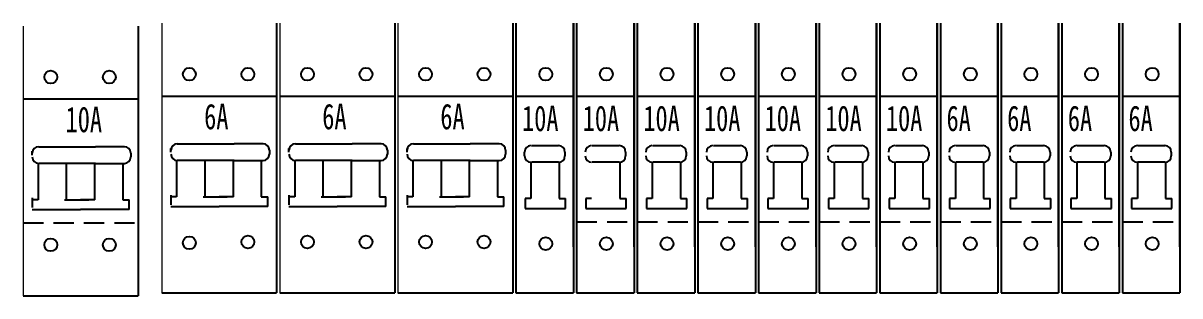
# Model space of a CAD drawing. Extents: x -21176 to 41123, y 80777 to 162275.
# Drawn here: x -19689 to -19326.6, y 83274.9 to 83360.2 of the extents above; entities that cross this region are included whole.
import ezdxf

# ---------------------------------------------------------------- set-up
doc = ezdxf.new("R2010")
doc.units = 0
doc.header["$MEASUREMENT"] = 0
doc.linetypes.add('HIDDEN', pattern=[9.525, 6.35, -3.175])
doc.layers.add('TEXT', color=2, linetype='Continuous')
doc.layers.add('细实线层', color=7, linetype='Continuous')
doc.styles.add('ST', font='', dxfattribs={"width": 0.8, "height": 300})
doc.styles.get('ST').set_extended_font_data('SimSun')

msp = doc.modelspace()

# ---------------------------------------------------------------- linework, layer by layer
at = {"color": 0, "lineweight": -2}
for p, q in [((-19653.035, 83359.346), (-19653.035, 83274.916)), ((-19609.618, 83360.243), (-19609.618, 83275.812)), ((-19572.618, 83360.243), (-19572.618, 83275.812)), ((-19535.618, 83360.243), (-19535.618, 83275.812))]:
    msp.add_line(p, q, dxfattribs=at)
at = {"color": 0, "linetype": 'Continuous'}
for p, q in [((-19534.62, 83360.247), (-19534.62, 83275.812)), ((-19516.62, 83347.247), (-19516.62, 83360.247)), ((-19516.62, 83347.247), (-19516.62, 83360.247)), ((-19516.62, 83360.247), (-19516.62, 83290.247)), ((-19515.62, 83360.247), (-19515.62, 83275.812)), ((-19497.62, 83347.247), (-19497.62, 83360.247)), ((-19497.62, 83347.247), (-19497.62, 83360.247)), ((-19497.62, 83360.247), (-19497.62, 83290.247)), ((-19496.62, 83360.247), (-19496.62, 83275.812)), ((-19478.62, 83347.247), (-19478.62, 83360.247)), ((-19478.62, 83347.247), (-19478.62, 83360.247)), ((-19478.62, 83360.247), (-19478.62, 83290.247)), ((-19477.62, 83360.247), (-19477.62, 83275.812)), ((-19459.62, 83347.247), (-19459.62, 83360.247)), ((-19459.62, 83347.247), (-19459.62, 83360.247)), ((-19459.62, 83360.247), (-19459.62, 83290.247)), ((-19458.62, 83360.247), (-19458.62, 83275.812)), ((-19440.62, 83347.247), (-19440.62, 83360.247)), ((-19440.62, 83347.247), (-19440.62, 83360.247)), ((-19440.62, 83360.247), (-19440.62, 83290.247)), ((-19439.62, 83360.247), (-19439.62, 83275.812)), ((-19421.62, 83347.247), (-19421.62, 83360.247)), ((-19421.62, 83347.247), (-19421.62, 83360.247)), ((-19421.62, 83360.247), (-19421.62, 83290.247)), ((-19420.62, 83360.247), (-19420.62, 83275.812)), ((-19402.62, 83347.247), (-19402.62, 83360.247)), ((-19402.62, 83347.247), (-19402.62, 83360.247)), ((-19402.62, 83360.247), (-19402.62, 83290.247)), ((-19401.62, 83360.247), (-19401.62, 83275.812)), ((-19383.62, 83347.247), (-19383.62, 83360.247)), ((-19383.62, 83347.247), (-19383.62, 83360.247)), ((-19383.62, 83360.247), (-19383.62, 83290.247)), ((-19382.62, 83360.247), (-19382.62, 83275.812)), ((-19364.62, 83347.247), (-19364.62, 83360.247)), ((-19364.62, 83347.247), (-19364.62, 83360.247)), ((-19364.62, 83360.247), (-19364.62, 83290.247)), ((-19363.62, 83360.247), (-19363.62, 83275.812)), ((-19345.62, 83347.247), (-19345.62, 83360.247)), ((-19345.62, 83347.247), (-19345.62, 83360.247)), ((-19345.62, 83360.247), (-19345.62, 83290.247)), ((-19344.62, 83360.247), (-19344.62, 83275.812)), ((-19326.62, 83347.247), (-19326.62, 83360.247)), ((-19326.62, 83347.247), (-19326.62, 83360.247)), ((-19326.62, 83360.247), (-19326.62, 83290.247)), ((-19645.618, 83337.415), (-19609.618, 83337.415)), ((-19608.618, 83337.415), (-19572.618, 83337.415)), ((-19571.618, 83337.415), (-19535.618, 83337.415)), ((-19534.62, 83337.42), (-19516.62, 83337.42)), ((-19515.62, 83337.42), (-19497.62, 83337.42)), ((-19496.62, 83337.42), (-19478.62, 83337.42)), ((-19477.62, 83337.42), (-19459.62, 83337.42)), ((-19458.62, 83337.42), (-19440.62, 83337.42)), ((-19439.62, 83337.42), (-19421.62, 83337.42)), ((-19420.62, 83337.42), (-19402.62, 83337.42)), ((-19401.62, 83337.42), (-19383.62, 83337.42)), ((-19382.62, 83337.42), (-19364.62, 83337.42)), ((-19363.62, 83337.42), (-19345.62, 83337.42)), ((-19344.62, 83337.42), (-19326.62, 83337.42)), ((-19689.035, 83336.518), (-19653.035, 83336.518)), ((-19645.618, 83275.812), (-19609.618, 83275.812)), ((-19608.618, 83275.812), (-19572.618, 83275.812)), ((-19571.618, 83275.812), (-19535.618, 83275.812)), ((-19534.62, 83275.812), (-19516.62, 83275.812)), ((-19515.62, 83275.812), (-19497.62, 83275.812)), ((-19496.62, 83275.812), (-19478.62, 83275.812)), ((-19477.62, 83275.812), (-19459.62, 83275.812)), ((-19458.62, 83275.812), (-19440.62, 83275.812)), ((-19439.62, 83275.812), (-19421.62, 83275.812)), ((-19420.62, 83275.812), (-19402.62, 83275.812)), ((-19401.62, 83275.812), (-19383.62, 83275.812)), ((-19382.62, 83275.812), (-19364.62, 83275.812)), ((-19363.62, 83275.812), (-19345.62, 83275.812)), ((-19344.62, 83275.812), (-19326.62, 83275.812)), ((-19689.035, 83274.916), (-19653.035, 83274.916))]:
    msp.add_line(p, q, dxfattribs=at)
at = {"linetype": 'Continuous'}
for p, q in [((-19516.62, 83290.247), (-19516.62, 83360.247)), ((-19497.62, 83290.247), (-19497.62, 83360.247)), ((-19478.62, 83290.247), (-19478.62, 83360.247)), ((-19459.62, 83290.247), (-19459.62, 83360.247)), ((-19440.62, 83290.247), (-19440.62, 83360.247)), ((-19421.62, 83290.247), (-19421.62, 83360.247)), ((-19402.62, 83290.247), (-19402.62, 83360.247)), ((-19383.62, 83290.247), (-19383.62, 83360.247)), ((-19364.62, 83290.247), (-19364.62, 83360.247)), ((-19345.62, 83290.247), (-19345.62, 83360.247)), ((-19326.62, 83290.247), (-19326.62, 83360.247))]:
    msp.add_line(p, q, dxfattribs=at)
for p, q in [((-19516.62, 83360.247), (-19516.62, 83340.247)), ((-19497.62, 83360.247), (-19497.62, 83340.247)), ((-19478.62, 83360.247), (-19478.62, 83340.247)), ((-19459.62, 83360.247), (-19459.62, 83340.247)), ((-19440.62, 83360.247), (-19440.62, 83340.247)), ((-19421.62, 83360.247), (-19421.62, 83340.247)), ((-19402.62, 83360.247), (-19402.62, 83340.247)), ((-19383.62, 83360.247), (-19383.62, 83340.247)), ((-19364.62, 83360.247), (-19364.62, 83340.247)), ((-19345.62, 83360.247), (-19345.62, 83340.247)), ((-19326.62, 83360.247), (-19326.62, 83340.247)), ((-19516.62, 83332.747), (-19516.62, 83339.747)), ((-19516.62, 83332.747), (-19516.62, 83339.747)), ((-19497.62, 83332.747), (-19497.62, 83339.747)), ((-19497.62, 83332.747), (-19497.62, 83339.747)), ((-19478.62, 83332.747), (-19478.62, 83339.747)), ((-19478.62, 83332.747), (-19478.62, 83339.747)), ((-19459.62, 83332.747), (-19459.62, 83339.747)), ((-19459.62, 83332.747), (-19459.62, 83339.747)), ((-19440.62, 83332.747), (-19440.62, 83339.747)), ((-19440.62, 83332.747), (-19440.62, 83339.747)), ((-19421.62, 83332.747), (-19421.62, 83339.747)), ((-19421.62, 83332.747), (-19421.62, 83339.747)), ((-19402.62, 83332.747), (-19402.62, 83339.747)), ((-19402.62, 83332.747), (-19402.62, 83339.747)), ((-19383.62, 83332.747), (-19383.62, 83339.747)), ((-19383.62, 83332.747), (-19383.62, 83339.747)), ((-19364.62, 83332.747), (-19364.62, 83339.747)), ((-19364.62, 83332.747), (-19364.62, 83339.747)), ((-19345.62, 83332.747), (-19345.62, 83339.747)), ((-19345.62, 83332.747), (-19345.62, 83339.747)), ((-19326.62, 83332.747), (-19326.62, 83339.747)), ((-19326.62, 83332.747), (-19326.62, 83339.747)), ((-19531.745, 83305.341), (-19531.745, 83302.277)), ((-19512.745, 83305.341), (-19512.745, 83302.277)), ((-19493.745, 83305.341), (-19493.745, 83302.277)), ((-19474.745, 83305.341), (-19474.745, 83302.277)), ((-19455.745, 83305.341), (-19455.745, 83302.277)), ((-19436.745, 83305.341), (-19436.745, 83302.277)), ((-19417.745, 83305.341), (-19417.745, 83302.277)), ((-19398.745, 83305.341), (-19398.745, 83302.277)), ((-19379.745, 83305.341), (-19379.745, 83302.277)), ((-19360.745, 83305.341), (-19360.745, 83302.277)), ((-19341.745, 83305.341), (-19341.745, 83302.277)), ((-19531.745, 83302.277), (-19519.088, 83302.277)), ((-19512.745, 83302.277), (-19500.088, 83302.277)), ((-19493.745, 83302.277), (-19481.088, 83302.277)), ((-19474.745, 83302.277), (-19462.088, 83302.277)), ((-19455.745, 83302.277), (-19443.088, 83302.277)), ((-19436.745, 83302.277), (-19424.088, 83302.277)), ((-19417.745, 83302.277), (-19405.088, 83302.277)), ((-19398.745, 83302.277), (-19386.088, 83302.277)), ((-19379.745, 83302.277), (-19367.088, 83302.277)), ((-19360.745, 83302.277), (-19348.088, 83302.277)), ((-19341.745, 83302.277), (-19329.088, 83302.277)), ((-19516.62, 83297.747), (-19516.62, 83290.747)), ((-19497.62, 83297.747), (-19497.62, 83290.747)), ((-19478.62, 83297.747), (-19478.62, 83290.747)), ((-19459.62, 83297.747), (-19459.62, 83290.747)), ((-19440.62, 83297.747), (-19440.62, 83290.747)), ((-19421.62, 83297.747), (-19421.62, 83290.747)), ((-19402.62, 83297.747), (-19402.62, 83290.747)), ((-19383.62, 83297.747), (-19383.62, 83290.747)), ((-19364.62, 83297.747), (-19364.62, 83290.747)), ((-19345.62, 83297.747), (-19345.62, 83290.747)), ((-19326.62, 83297.747), (-19326.62, 83290.747)), ((-19516.62, 83290.747), (-19516.62, 83275.812)), ((-19497.62, 83290.747), (-19497.62, 83275.812)), ((-19478.62, 83290.747), (-19478.62, 83275.812)), ((-19459.62, 83290.747), (-19459.62, 83275.812)), ((-19440.62, 83290.747), (-19440.62, 83275.812)), ((-19421.62, 83290.747), (-19421.62, 83275.812)), ((-19402.62, 83290.747), (-19402.62, 83275.812)), ((-19383.62, 83290.747), (-19383.62, 83275.812)), ((-19364.62, 83290.747), (-19364.62, 83275.812)), ((-19345.62, 83290.747), (-19345.62, 83275.812)), ((-19326.62, 83290.747), (-19326.62, 83275.812))]:
    msp.add_line(p, q)
at = {"color": 0}
for p, q in [((-19686.16, 83318.93), (-19686.16, 83320.158)), ((-19684.16, 83321.593), (-19666.361, 83321.593)), ((-19657.261, 83321.593), (-19666.361, 83321.593)), ((-19655.3, 83319.593), (-19655.3, 83318.366)), ((-19642.743, 83319.827), (-19642.743, 83321.054)), ((-19640.743, 83322.489), (-19622.944, 83322.489)), ((-19613.843, 83322.489), (-19622.944, 83322.489)), ((-19611.883, 83320.49), (-19611.883, 83319.262)), ((-19605.743, 83319.827), (-19605.743, 83321.054)), ((-19603.743, 83322.489), (-19585.944, 83322.489)), ((-19576.843, 83322.489), (-19585.944, 83322.489)), ((-19574.883, 83320.49), (-19574.883, 83319.262)), ((-19568.743, 83319.827), (-19568.743, 83321.054)), ((-19566.743, 83322.489), (-19548.944, 83322.489)), ((-19539.843, 83322.489), (-19548.944, 83322.489)), ((-19537.883, 83320.49), (-19537.883, 83319.262)), ((-19531.941, 83318.697), (-19531.941, 83319.924)), ((-19529.745, 83321.924), (-19521.294, 83321.924)), ((-19519.294, 83319.924), (-19519.294, 83318.697)), ((-19510.745, 83321.924), (-19502.294, 83321.924)), ((-19500.294, 83319.924), (-19500.294, 83318.697)), ((-19491.745, 83321.924), (-19483.294, 83321.924)), ((-19481.294, 83319.924), (-19481.294, 83318.697)), ((-19472.745, 83321.924), (-19464.294, 83321.924)), ((-19462.294, 83319.924), (-19462.294, 83318.697)), ((-19453.745, 83321.924), (-19445.294, 83321.924)), ((-19443.294, 83319.924), (-19443.294, 83318.697)), ((-19434.745, 83321.924), (-19426.294, 83321.924)), ((-19424.294, 83319.924), (-19424.294, 83318.697)), ((-19415.745, 83321.924), (-19407.294, 83321.924)), ((-19405.294, 83319.924), (-19405.294, 83318.697)), ((-19396.745, 83321.924), (-19388.294, 83321.924)), ((-19386.294, 83319.924), (-19386.294, 83318.697)), ((-19377.745, 83321.924), (-19369.294, 83321.924)), ((-19367.294, 83319.924), (-19367.294, 83318.697)), ((-19358.745, 83321.924), (-19350.294, 83321.924)), ((-19348.294, 83319.924), (-19348.294, 83318.697)), ((-19339.745, 83321.924), (-19331.294, 83321.924)), ((-19329.294, 83319.924), (-19329.294, 83318.697)), ((-19684.355, 83316.365), (-19684.355, 83305.009)), ((-19666.361, 83316.365), (-19684.16, 83316.365)), ((-19675.513, 83316.365), (-19675.513, 83305.009)), ((-19666.686, 83316.365), (-19666.686, 83305.009)), ((-19666.361, 83316.365), (-19657.261, 83316.365)), ((-19657.844, 83316.365), (-19657.844, 83305.009)), ((-19640.938, 83317.262), (-19640.938, 83305.906)), ((-19622.944, 83317.262), (-19640.743, 83317.262)), ((-19632.096, 83317.262), (-19632.096, 83305.906)), ((-19623.269, 83317.262), (-19623.269, 83305.906)), ((-19622.944, 83317.262), (-19613.843, 83317.262)), ((-19614.426, 83317.262), (-19614.426, 83305.906)), ((-19603.938, 83317.262), (-19603.938, 83305.906)), ((-19585.944, 83317.262), (-19603.743, 83317.262)), ((-19595.096, 83317.262), (-19595.096, 83305.906)), ((-19586.269, 83317.262), (-19586.269, 83305.906)), ((-19585.944, 83317.262), (-19576.843, 83317.262)), ((-19577.426, 83317.262), (-19577.426, 83305.906)), ((-19566.938, 83317.262), (-19566.938, 83305.906)), ((-19548.944, 83317.262), (-19566.743, 83317.262)), ((-19558.096, 83317.262), (-19558.096, 83305.906)), ((-19549.269, 83317.262), (-19549.269, 83305.906)), ((-19548.944, 83317.262), (-19539.843, 83317.262)), ((-19540.426, 83317.262), (-19540.426, 83305.906)), ((-19529.941, 83316.697), (-19529.941, 83305.341)), ((-19521.294, 83316.697), (-19529.745, 83316.697)), ((-19521.099, 83316.697), (-19521.099, 83305.341)), ((-19502.294, 83316.697), (-19510.745, 83316.697)), ((-19502.099, 83316.697), (-19502.099, 83305.341)), ((-19491.941, 83316.697), (-19491.941, 83305.341)), ((-19483.294, 83316.697), (-19491.745, 83316.697)), ((-19483.099, 83316.697), (-19483.099, 83305.341)), ((-19472.941, 83316.697), (-19472.941, 83305.341)), ((-19464.294, 83316.697), (-19472.745, 83316.697)), ((-19464.099, 83316.697), (-19464.099, 83305.341)), ((-19453.941, 83316.697), (-19453.941, 83305.341)), ((-19445.294, 83316.697), (-19453.745, 83316.697)), ((-19445.099, 83316.697), (-19445.099, 83305.341)), ((-19434.941, 83316.697), (-19434.941, 83305.341)), ((-19426.294, 83316.697), (-19434.745, 83316.697)), ((-19426.099, 83316.697), (-19426.099, 83305.341)), ((-19415.941, 83316.697), (-19415.941, 83305.341)), ((-19407.294, 83316.697), (-19415.745, 83316.697)), ((-19407.099, 83316.697), (-19407.099, 83305.341)), ((-19396.941, 83316.697), (-19396.941, 83305.341)), ((-19388.294, 83316.697), (-19396.745, 83316.697)), ((-19388.099, 83316.697), (-19388.099, 83305.341)), ((-19377.941, 83316.697), (-19377.941, 83305.341)), ((-19369.294, 83316.697), (-19377.745, 83316.697)), ((-19369.099, 83316.697), (-19369.099, 83305.341)), ((-19358.941, 83316.697), (-19358.941, 83305.341)), ((-19350.294, 83316.697), (-19358.745, 83316.697)), ((-19350.099, 83316.697), (-19350.099, 83305.341)), ((-19339.941, 83316.697), (-19339.941, 83305.341)), ((-19331.294, 83316.697), (-19339.745, 83316.697)), ((-19331.099, 83316.697), (-19331.099, 83305.341)), ((-19686.16, 83305.574), (-19686.16, 83302.51)), ((-19684.355, 83305.009), (-19686.16, 83305.009)), ((-19676.045, 83305.009), (-19668.491, 83305.009)), ((-19675.513, 83305.009), (-19671.035, 83305.009)), ((-19666.557, 83305.009), (-19671.035, 83305.009)), ((-19666.686, 83305.009), (-19668.491, 83305.009)), ((-19657.844, 83305.009), (-19655.833, 83305.009)), ((-19642.743, 83306.471), (-19642.743, 83303.406)), ((-19640.938, 83305.906), (-19642.743, 83305.906)), ((-19632.628, 83305.906), (-19625.073, 83305.906)), ((-19632.096, 83305.906), (-19627.618, 83305.906)), ((-19623.139, 83305.906), (-19627.618, 83305.906)), ((-19623.269, 83305.906), (-19625.073, 83305.906)), ((-19614.426, 83305.906), (-19612.416, 83305.906)), ((-19605.743, 83306.471), (-19605.743, 83303.406)), ((-19603.938, 83305.906), (-19605.743, 83305.906)), ((-19595.628, 83305.906), (-19588.073, 83305.906)), ((-19595.096, 83305.906), (-19590.618, 83305.906)), ((-19586.139, 83305.906), (-19590.618, 83305.906)), ((-19586.269, 83305.906), (-19588.073, 83305.906)), ((-19577.426, 83305.906), (-19575.416, 83305.906)), ((-19568.743, 83306.471), (-19568.743, 83303.406)), ((-19566.938, 83305.906), (-19568.743, 83305.906)), ((-19558.628, 83305.906), (-19551.073, 83305.906)), ((-19558.096, 83305.906), (-19553.618, 83305.906)), ((-19549.139, 83305.906), (-19553.618, 83305.906)), ((-19549.269, 83305.906), (-19551.073, 83305.906)), ((-19540.426, 83305.906), (-19538.416, 83305.906)), ((-19529.941, 83305.341), (-19531.745, 83305.341)), ((-19521.099, 83305.341), (-19519.088, 83305.341)), ((-19510.941, 83305.341), (-19512.745, 83305.341)), ((-19502.099, 83305.341), (-19500.088, 83305.341)), ((-19491.941, 83305.341), (-19493.745, 83305.341)), ((-19483.099, 83305.341), (-19481.088, 83305.341)), ((-19472.941, 83305.341), (-19474.745, 83305.341)), ((-19464.099, 83305.341), (-19462.088, 83305.341)), ((-19453.941, 83305.341), (-19455.745, 83305.341)), ((-19445.099, 83305.341), (-19443.088, 83305.341)), ((-19434.941, 83305.341), (-19436.745, 83305.341)), ((-19426.099, 83305.341), (-19424.088, 83305.341)), ((-19415.941, 83305.341), (-19417.745, 83305.341)), ((-19407.099, 83305.341), (-19405.088, 83305.341)), ((-19396.941, 83305.341), (-19398.745, 83305.341)), ((-19388.099, 83305.341), (-19386.088, 83305.341)), ((-19377.941, 83305.341), (-19379.745, 83305.341)), ((-19369.099, 83305.341), (-19367.088, 83305.341)), ((-19358.941, 83305.341), (-19360.745, 83305.341)), ((-19350.099, 83305.341), (-19348.088, 83305.341)), ((-19339.941, 83305.341), (-19341.745, 83305.341)), ((-19331.099, 83305.341), (-19329.088, 83305.341)), ((-19686.16, 83301.945), (-19671.035, 83301.945)), ((-19655.833, 83301.945), (-19671.035, 83301.945)), ((-19642.743, 83302.841), (-19627.618, 83302.841)), ((-19612.416, 83302.841), (-19627.618, 83302.841)), ((-19605.743, 83302.841), (-19590.618, 83302.841)), ((-19575.416, 83302.841), (-19590.618, 83302.841)), ((-19568.743, 83302.841), (-19553.618, 83302.841)), ((-19538.416, 83302.841), (-19553.618, 83302.841))]:
    msp.add_line(p, q, dxfattribs=at)
at = {"color": 0, "linetype": 'HIDDEN'}
msp.add_line((-19689.035, 83297.743), (-19653.035, 83297.743), dxfattribs=at)
at = {"linetype": 'HIDDEN'}
for p, q in [((-19515.62, 83298.075), (-19497.62, 83298.075)), ((-19496.62, 83298.075), (-19478.62, 83298.075)), ((-19477.62, 83298.075), (-19459.62, 83298.075)), ((-19458.62, 83298.075), (-19440.62, 83298.075)), ((-19439.62, 83298.075), (-19421.62, 83298.075)), ((-19420.62, 83298.075), (-19402.62, 83298.075)), ((-19401.62, 83298.075), (-19383.62, 83298.075)), ((-19382.62, 83298.075), (-19364.62, 83298.075)), ((-19363.62, 83298.075), (-19345.62, 83298.075)), ((-19344.62, 83298.075), (-19326.62, 83298.075))]:
    msp.add_line(p, q, dxfattribs=at)
at = {"color": 0, "linetype": 'Continuous'}
for centre in [(-19680.366, 83343.372), (-19662.035, 83343.372), (-19636.948, 83344.268), (-19618.618, 83344.268), (-19599.948, 83344.268), (-19581.618, 83344.268), (-19562.948, 83344.268), (-19544.618, 83344.268), (-19525.29, 83344.273), (-19506.29, 83344.273), (-19487.29, 83344.273), (-19468.29, 83344.273), (-19449.29, 83344.273), (-19430.29, 83344.273), (-19411.29, 83344.273), (-19392.29, 83344.273), (-19373.29, 83344.273), (-19354.29, 83344.273), (-19335.29, 83344.273), (-19618.618, 83291.786), (-19599.948, 83291.786), (-19581.618, 83291.786), (-19562.948, 83291.786), (-19544.618, 83291.786), (-19680.366, 83290.89), (-19662.035, 83290.89), (-19636.948, 83291.507), (-19525.29, 83291.222), (-19506.29, 83291.222), (-19487.29, 83291.222), (-19468.29, 83291.222), (-19449.29, 83291.222), (-19430.29, 83291.222), (-19411.29, 83291.222), (-19392.29, 83291.222), (-19373.29, 83291.222), (-19354.29, 83291.222), (-19335.29, 83291.222)]:
    msp.add_circle(centre, 2.01, dxfattribs=at)
at = {"color": 0}
for centre, start, end in [((-19684.16, 83319.593), 90, 180), ((-19657.3, 83319.593), 0, 90), ((-19640.743, 83320.489), 90, 180), ((-19640.743, 83319.262), 180, 270), ((-19613.883, 83320.49), 0, 90), ((-19613.883, 83319.262), 270, 0), ((-19603.743, 83320.489), 90, 180), ((-19603.743, 83319.262), 180, 270), ((-19576.883, 83320.49), 0, 90), ((-19576.883, 83319.262), 270, 0), ((-19566.743, 83320.489), 90, 180), ((-19566.743, 83319.262), 180, 270), ((-19539.883, 83320.49), 0, 90), ((-19539.883, 83319.262), 270, 0), ((-19529.941, 83319.924), 90, 180), ((-19521.294, 83319.924), 0, 90), ((-19510.941, 83319.924), 90, 180), ((-19502.294, 83319.924), 0, 90), ((-19491.941, 83319.924), 90, 180), ((-19483.294, 83319.924), 0, 90), ((-19472.941, 83319.924), 90, 180), ((-19464.294, 83319.924), 0, 90), ((-19453.941, 83319.924), 90, 180), ((-19445.294, 83319.924), 0, 90), ((-19434.941, 83319.924), 90, 180), ((-19426.294, 83319.924), 0, 90), ((-19415.941, 83319.924), 90, 180), ((-19407.294, 83319.924), 0, 90), ((-19396.941, 83319.924), 90, 180), ((-19388.294, 83319.924), 0, 90), ((-19377.941, 83319.924), 90, 180), ((-19369.294, 83319.924), 0, 90), ((-19358.941, 83319.924), 90, 180), ((-19350.294, 83319.924), 0, 90), ((-19339.941, 83319.924), 90, 180), ((-19331.294, 83319.924), 0, 90), ((-19684.16, 83318.365), 180, 270), ((-19657.3, 83318.366), 270, 0), ((-19529.941, 83318.697), 180, 270), ((-19521.294, 83318.697), 270, 0), ((-19510.941, 83318.697), 180, 270), ((-19502.294, 83318.697), 270, 0), ((-19491.941, 83318.697), 180, 270), ((-19483.294, 83318.697), 270, 0), ((-19472.941, 83318.697), 180, 270), ((-19464.294, 83318.697), 270, 0), ((-19453.941, 83318.697), 180, 270), ((-19445.294, 83318.697), 270, 0), ((-19434.941, 83318.697), 180, 270), ((-19426.294, 83318.697), 270, 0), ((-19415.941, 83318.697), 180, 270), ((-19407.294, 83318.697), 270, 0), ((-19396.941, 83318.697), 180, 270), ((-19388.294, 83318.697), 270, 0), ((-19377.941, 83318.697), 180, 270), ((-19369.294, 83318.697), 270, 0), ((-19358.941, 83318.697), 180, 270), ((-19350.294, 83318.697), 270, 0), ((-19339.941, 83318.697), 180, 270), ((-19331.294, 83318.697), 270, 0)]:
    msp.add_arc(centre, 2, start, end, dxfattribs=at)
at = {"layer": 'TEXT', "linetype": 'Continuous'}
for p, q in [((-19516.62, 83360.247), (-19516.62, 83290.247)), ((-19497.62, 83360.247), (-19497.62, 83290.247)), ((-19478.62, 83360.247), (-19478.62, 83290.247)), ((-19459.62, 83360.247), (-19459.62, 83290.247)), ((-19440.62, 83360.247), (-19440.62, 83290.247)), ((-19421.62, 83360.247), (-19421.62, 83290.247)), ((-19402.62, 83360.247), (-19402.62, 83290.247)), ((-19383.62, 83360.247), (-19383.62, 83290.247)), ((-19364.62, 83360.247), (-19364.62, 83290.247)), ((-19345.62, 83360.247), (-19345.62, 83290.247)), ((-19326.62, 83360.247), (-19326.62, 83290.247)), ((-19655.833, 83301.945), (-19655.833, 83305.009)), ((-19612.416, 83302.841), (-19612.416, 83305.906)), ((-19575.416, 83302.841), (-19575.416, 83305.906)), ((-19538.416, 83302.841), (-19538.416, 83305.906)), ((-19519.088, 83302.277), (-19519.088, 83305.341)), ((-19500.088, 83302.277), (-19500.088, 83305.341)), ((-19481.088, 83302.277), (-19481.088, 83305.341)), ((-19462.088, 83302.277), (-19462.088, 83305.341)), ((-19443.088, 83302.277), (-19443.088, 83305.341)), ((-19424.088, 83302.277), (-19424.088, 83305.341)), ((-19405.088, 83302.277), (-19405.088, 83305.341)), ((-19386.088, 83302.277), (-19386.088, 83305.341)), ((-19367.088, 83302.277), (-19367.088, 83305.341)), ((-19348.088, 83302.277), (-19348.088, 83305.341)), ((-19329.088, 83302.277), (-19329.088, 83305.341))]:
    msp.add_line(p, q, dxfattribs=at)
at = {"layer": '细实线层', "lineweight": 0}
for p, q in [((-19689.035, 83359.346), (-19689.035, 83274.916)), ((-19645.618, 83360.243), (-19645.618, 83275.812)), ((-19608.618, 83360.243), (-19608.618, 83275.812)), ((-19571.618, 83360.243), (-19571.618, 83275.812))]:
    msp.add_line(p, q, dxfattribs=at)

# ---------------------------------------------------------------- texts
at = {"layer": 'TEXT', "color": 0, "style": 'ST', "width": 0.7}
for s, p in [('10A', (-19675.735, 83326.134)), ('6A', (-19632.318, 83327.03)), ('6A', (-19595.318, 83327.03)), ('6A', (-19558.318, 83327.03)), ('10A', (-19532.723, 83326.466)), ('10A', (-19513.723, 83326.466)), ('10A', (-19494.723, 83326.466)), ('10A', (-19475.723, 83326.466)), ('10A', (-19456.723, 83326.466)), ('10A', (-19437.723, 83326.466)), ('10A', (-19418.723, 83326.466)), ('6A', (-19399.723, 83326.466)), ('6A', (-19380.723, 83326.466)), ('6A', (-19361.723, 83326.466)), ('6A', (-19342.723, 83326.466))]:
    msp.add_text(s, height=8, dxfattribs=at).set_placement(p)

doc.saveas('drawing.dxf')
